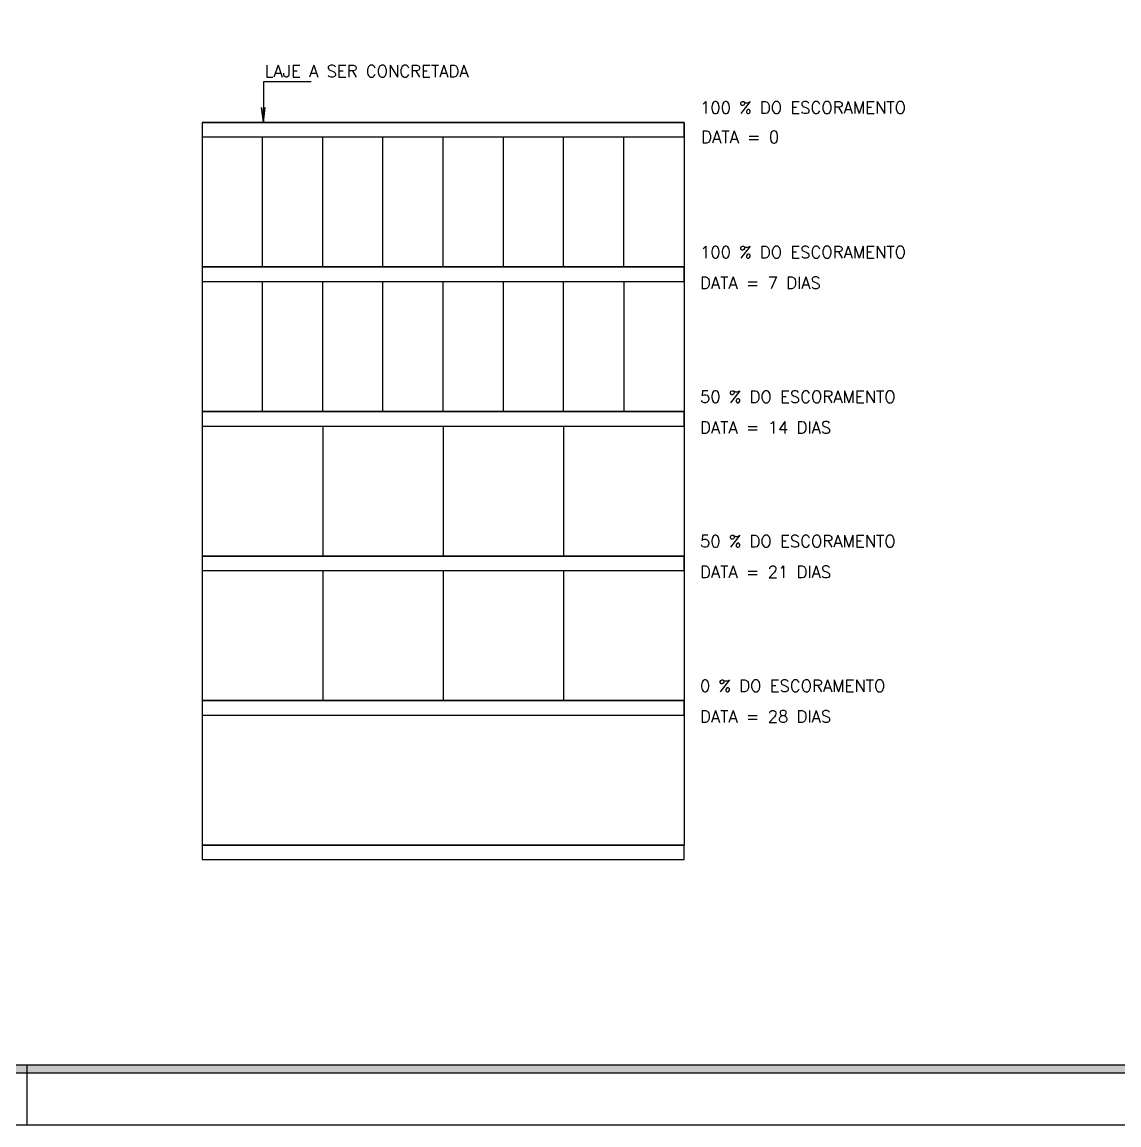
# Model space of a CAD drawing. Extents: x -9640 to 3028, y -572 to 5735.
# Drawn here: x 247 to 1613, y -572 to 801 of the extents above; entities that cross this region are included whole.
import ezdxf

# ---------------------------------------------------------------- set-up
doc = ezdxf.new("R2010")
doc.units = 0
doc.header["$LTSCALE"] = 100
doc.header["$MEASUREMENT"] = 0
doc.layers.get('0').update_dxf_attribs({"color": 245, "linetype": 'CONTINUOUS'})
for name, color, linetype in [('30', 7, 'CONTINUOUS'), ('7', 2, 'CONTINUOUS'), ('9', 3, 'CONTINUOUS')]:
    doc.layers.add(name, color=color, linetype=linetype)
doc.styles.get("Standard").update_dxf_attribs({"font": 'ROMANS.SHX'})

msp = doc.modelspace()

# ---------------------------------------------------------------- linework, layer by layer
for p, q in [((471.183537, 676.24157), (471.183537, -223.75843)), ((471.183537, 676.24157), (1071.183537, 676.24157)), ((1071.183537, 676.24157), (1071.183537, -223.75843)), ((471.183537, 658.24157), (1071.183537, 658.24157)), ((471.183537, 496.24157), (1071.183537, 496.24157)), ((471.183537, 478.24157), (1071.183537, 478.24157)), ((471.183537, 316.24157), (1071.183537, 316.24157)), ((471.183537, 298.24157), (1071.183537, 298.24157)), ((471.183537, 136.24157), (1071.183537, 136.24157)), ((471.183537, 118.24157), (1071.183537, 118.24157)), ((471.183537, -43.75843), (1071.183537, -43.75843)), ((471.183537, -61.75843), (1071.183537, -61.75843)), ((471.183537, -223.75843), (1071.183537, -223.75843)), ((471.183537, -223.75843), (1071.183537, -223.75843)), ((471.183537, -241.75843), (1071.183537, -241.75843)), ((252.924399, -497.090714), (252.924399, -572.090714))]:
    msp.add_line(p, q)
for points in [[(-9639.575601, -572.090714), (3027.924399, -572.090714), (3027.924399, 5735.409286), (-9639.575601, 5735.409286), (-9639.575601, -572.090714)], [(2952.924399, -497.090714), (2952.924399, -507.590714), (-9462.575601, -507.590714), (-9462.575601, 5670.909286), (2952.924399, 5670.909286), (2952.924399, 5660.409286), (-9452.075601, 5660.409286), (-9452.075601, -497.090714), (2952.924399, -497.090714)], [(-9452.075601, -497.090714), (2952.924399, -497.090714), (2952.924399, 5660.409286), (-9452.075601, 5660.409286), (-9452.075601, -497.090714)]]:
    msp.add_lwpolyline(points)
for points in [[(2952.924399, -507.590714), (-9462.575601, -507.590714), (-9452.075601, -497.090714)], [(2952.924399, -507.590714), (-9452.075601, -497.090714), (2952.924399, -497.090714)]]:
    msp.add_solid(points)
at = {"layer": '30'}
for points in [[(471.183537, 658.24157), (1071.183537, 658.24157), (1071.183537, 676.24157), (471.183537, 676.24157), (471.183537, 658.24157)], [(471.183537, 478.24157), (1071.183537, 478.24157), (1071.183537, 496.24157), (471.183537, 496.24157), (471.183537, 478.24157)], [(471.183537, 298.24157), (1071.183537, 298.24157), (1071.183537, 316.24157), (471.183537, 316.24157), (471.183537, 298.24157)], [(471.183537, 118.24157), (1071.183537, 118.24157), (1071.183537, 136.24157), (471.183537, 136.24157), (471.183537, 118.24157)], [(471.183537, -61.75843), (1071.183537, -61.75843), (1071.183537, -43.75843), (471.183537, -43.75843), (471.183537, -61.75843)], [(471.183537, -241.75843), (1071.183537, -241.75843), (1071.183537, -223.75843), (471.183537, -223.75843), (471.183537, -241.75843)]]:
    msp.add_lwpolyline(points, dxfattribs=at)
at = {"layer": '7'}
msp.add_lwpolyline([(606.712306, 726.939019), (547.321397, 726.939019), (547.321397, 676.24157), (544.87403, 694.831161), (547.321397, 676.24157), (549.768762, 694.831161)], dxfattribs=at)
at = {"layer": '9'}
for p, q in [((546.183537, 496.24157), (546.183537, 658.24157)), ((621.183537, 496.24157), (621.183537, 658.24157)), ((696.183537, 496.24157), (696.183537, 658.24157)), ((771.183537, 496.24157), (771.183537, 658.24157)), ((846.183537, 496.24157), (846.183537, 658.24157)), ((921.183537, 496.24157), (921.183537, 658.24157)), ((996.183537, 496.24157), (996.183537, 658.24157)), ((546.183537, 316.24157), (546.183537, 478.24157)), ((621.183537, 316.24157), (621.183537, 478.24157)), ((696.183537, 316.24157), (696.183537, 478.24157)), ((771.183537, 316.24157), (771.183537, 478.24157)), ((846.183537, 316.24157), (846.183537, 478.24157)), ((921.183537, 316.24157), (921.183537, 478.24157)), ((996.183537, 478.24157), (996.183537, 316.24157)), ((621.183537, 298.24157), (621.183537, 136.24157)), ((771.183537, 298.24157), (771.183537, 136.24157)), ((921.183537, 298.24157), (921.183537, 136.24157)), ((621.183537, 118.24157), (621.183537, -43.75843)), ((771.183537, 118.24157), (771.183537, -43.75843)), ((921.183537, 118.24157), (921.183537, -43.75843))]:
    msp.add_line(p, q, dxfattribs=at)

# ---------------------------------------------------------------- texts
at = {"layer": '7'}
for s, p in [('LAJE A SER CONCRETADA', (548.926557, 732.557078)), ('100 % DO ESCORAMENTO', (1091.011032, 687.211608)), ('DATA = 0', (1092.47521, 650.607152)), ('100 % DO ESCORAMENTO', (1091.011032, 507.211608)), ('DATA = 7 DIAS', (1091.011032, 469.049048)), ('50 % DO ESCORAMENTO', (1091.011032, 327.211608)), ('DATA = 14 DIAS', (1091.011032, 289.049048)), ('50 % DO ESCORAMENTO', (1091.011032, 147.211608)), ('DATA = 21 DIAS', (1091.011032, 109.049048)), ('0 % DO ESCORAMENTO', (1091.011032, -32.788392)), ('DATA = 28 DIAS', (1091.011032, -70.950952))]:
    msp.add_text(s, height=15, dxfattribs=at).set_placement(p)

doc.saveas('drawing.dxf')
